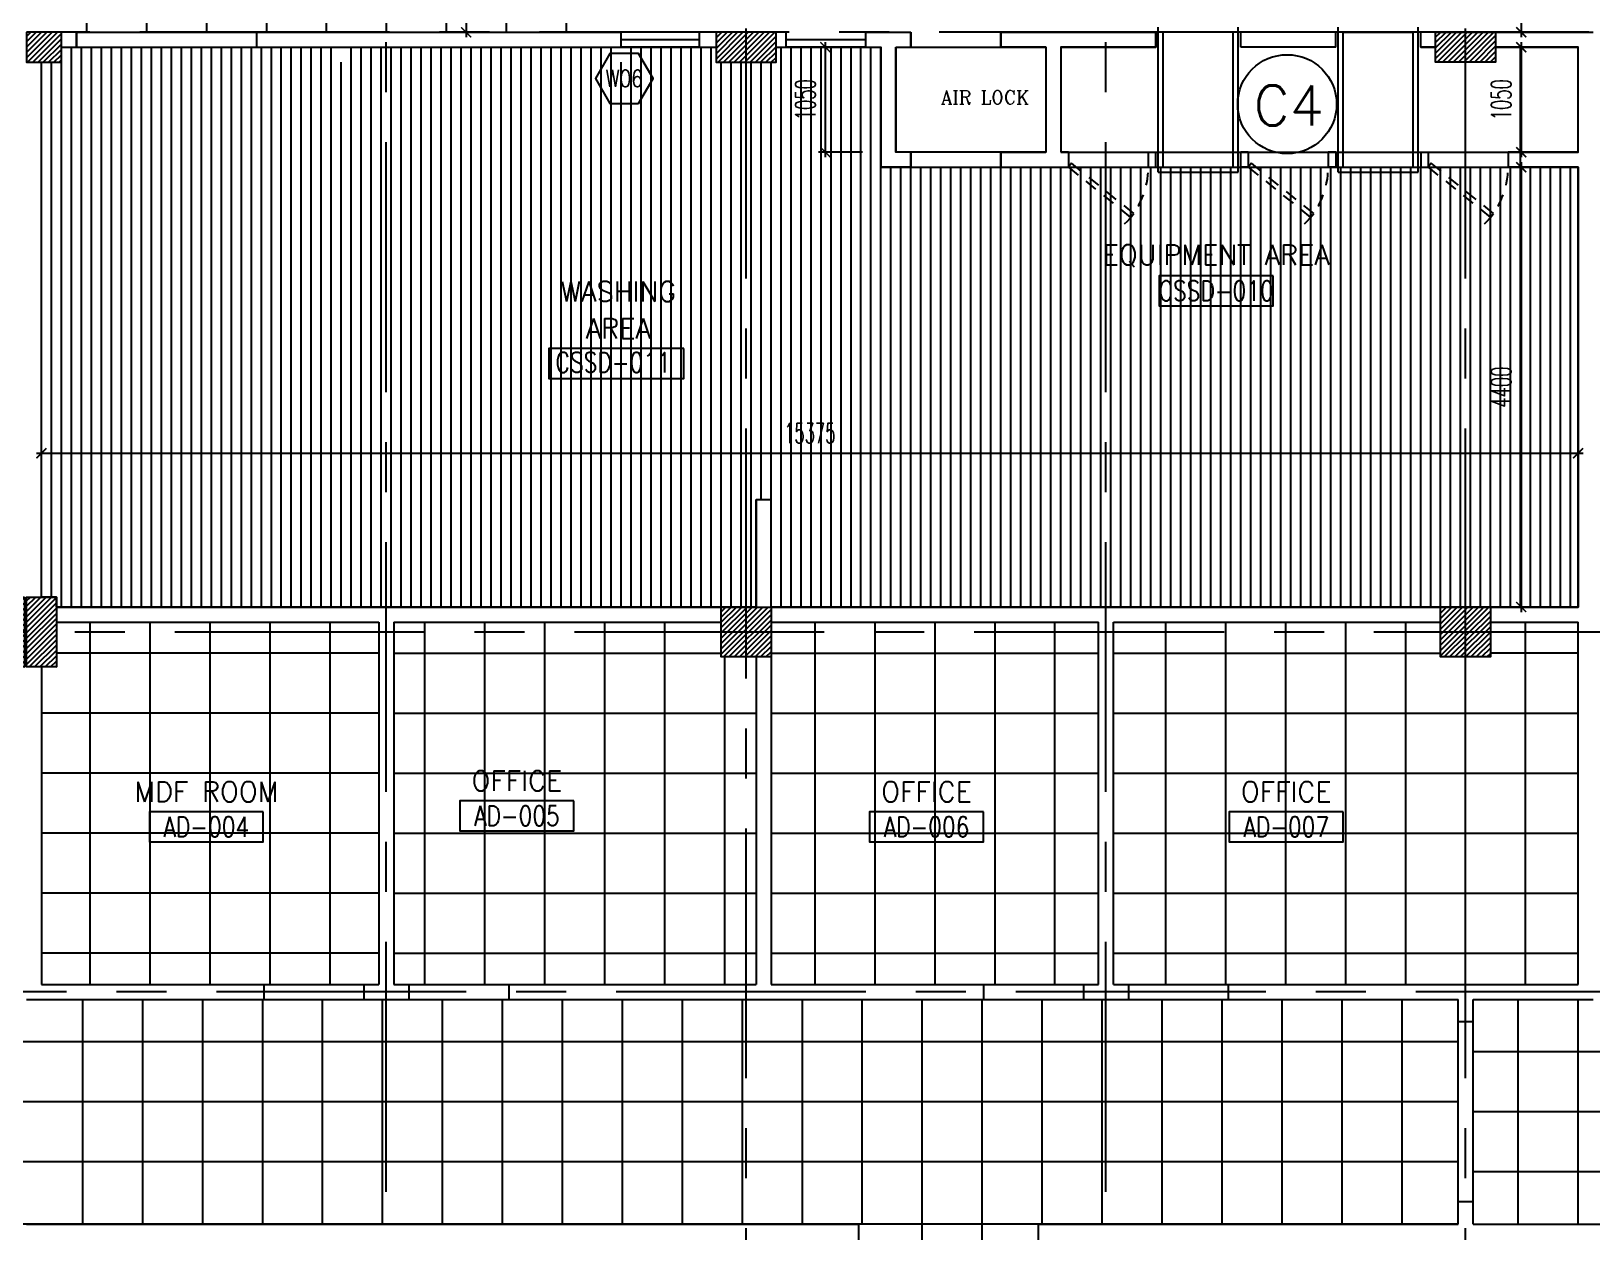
# Model space of a CAD drawing. Extents: x 417866.9 to 417960.2, y 43448 to 43538.2.
# Drawn here: x 417915.58 to 417931.2, y 43482.47 to 43494.48 of the extents above; entities that cross this region are included whole.
import ezdxf
from ezdxf.enums import TextEntityAlignment as Align

# ---------------------------------------------------------------- set-up
doc = ezdxf.new("R2010")
doc.units = 0
doc.header["$MEASUREMENT"] = 0
doc.header["$PDMODE"] = 3
doc.header["$PDSIZE"] = 0.1
doc.linetypes.add('CENTERX2', pattern=[4, 2.5, -0.5, 0.5, -0.5])
doc.linetypes.add('HIDDEN2', pattern=[0.1875, 0.125, -0.0625])
doc.layers.get('0').update_dxf_attribs({"linetype": 'CONTINUOUS'})
doc.layers.get('DEFPOINTS').update_dxf_attribs({"linetype": 'CONTINUOUS'})
for name, color, linetype in [('AXES', 11, 'CENTERX2'), ('CEILING', 4, 'CONTINUOUS'), ('ceiling-marker', 6, 'CONTINUOUS'), ('COL', 2, 'CONTINUOUS'), ('DIM', 4, 'CONTINUOUS'), ('DOOR', 4, 'CONTINUOUS'), ('EJ', 8, 'CONTINUOUS'), ('EQ', 5, 'CONTINUOUS'), ('FHC', 2, 'CONTINUOUS'), ('HAT', 8, 'CONTINUOUS'), ('IND-ES-TXT', 4, 'CONTINUOUS'), ('RM-BOX', 11, 'CONTINUOUS'), ('RM-NAME', 11, 'CONTINUOUS'), ('RM-NO', 11, 'CONTINUOUS'), ('TXT', 2, 'CONTINUOUS'), ('WALL', 2, 'CONTINUOUS'), ('WIN', 5, 'CONTINUOUS'), ('WIN-BOX', 3, 'CONTINUOUS'), ('WIN-NO', 5, 'CONTINUOUS')]:
    doc.layers.add(name, color=color, linetype=linetype)
doc.layers.get('EJ').off()
doc.styles.add('ROMANC', font='romanc', dxfattribs={"height": 0.1})
doc.styles.add('ROMANS', font='ROMANS.shx', dxfattribs={"width": 0.6})
doc.dimstyles.new('STANDARD in', dxfattribs={"dimtxt": 0.2, "dimasz": 0.1, "dimexe": 0.07, "dimexo": 0.05, "dimgap": 0.1, "dimtad": 1, "dimdec": 0, "dimlfac": 1000, "dimzin": 0, "dimdsep": 46, "dimtxsty": 'ROMANS', "dimblk": 'ARCHTICK', "dimcen": 0.05, "dimdle": 0.05, "dimclrd": 4, "dimclre": 4, "dimclrt": 2, "dimadec": 0, "dimazin": 0, "dimtfac": 1, "dimtdec": 0, "dimtmove": 2, "dimatfit": 3, "dimldrblk": 'ARCHTICK', "dimfxl": 0, "dimtolj": 1, "dimtzin": 0, "dimarcsym": 0})

# ---------------------------------------------------------------- blocks, each defined once
blk = doc.blocks.new('WW1')
at = {"layer": 'WIN-BOX'}
blk.add_lwpolyline([(144, -250), (289, 0), (144, 250), (-144, 250), (-289, 0), (-144, -250)], close=True, dxfattribs=at)
at = {"layer": 'WIN-NO', "style": 'ROMANS', "width": 0.8}
blk.add_attdef('W00', text='', height=170, dxfattribs=at).set_placement((0, 0), align=Align.MIDDLE)
blk = doc.blocks.new('RM1')
at = {"layer": 'RM-BOX'}
blk.add_lwpolyline([(570, -200), (-570, -200), (-570, -500), (570, -500)], close=True, dxfattribs=at)
at = {"layer": 'RM-NAME', "style": 'ROMANS'}
for tag, p in [('ROOMNAME1', (0, 324)), ('ROOMNAME2', (0, 0))]:
    blk.add_attdef(tag, text='', height=200, dxfattribs=at).set_placement(p, align=Align.MIDDLE)
at = {"layer": 'RM-NO', "style": 'ROMANS', "width": 0.8}
blk.add_attdef('ROOMNO', text='', height=200, dxfattribs=at).set_placement((0, -350), align=Align.MIDDLE)
blk = doc.blocks.new('COL50')
at = {"layer": 'COL'}
blk.add_lwpolyline([(-250, 250), (-250, -250), (250, -250), (250, 250)], close=True, dxfattribs=at)
blk = doc.blocks.new('*X55')
at = {"color": 0}
for p, q in [((227929, 32290), (228400, 32761)), ((227929, 32343), (228347, 32761)), ((227929, 32396), (228294, 32761)), ((227929, 32449), (228241, 32761)), ((227929, 32502), (228188, 32761)), ((227929, 32555), (228135, 32761)), ((227929, 32608), (228082, 32761)), ((227929, 32661), (228029, 32761)), ((227929, 32714), (227976, 32761)), ((227953, 32261), (228429, 32737)), ((228006, 32261), (228429, 32684)), ((228059, 32261), (228429, 32631)), ((228112, 32261), (228429, 32578)), ((228165, 32261), (228429, 32525)), ((228218, 32261), (228429, 32472)), ((228271, 32261), (228429, 32419)), ((228324, 32261), (228429, 32366)), ((228377, 32261), (228429, 32312))]:
    blk.add_line(p, q, dxfattribs=at)
blk = doc.blocks.new('*X53')
at = {"color": 0}
for p, q in [((235129, 32277), (235612, 32761)), ((235129, 32330), (235559, 32761)), ((235129, 32383), (235506, 32761)), ((235129, 32436), (235453, 32761)), ((235129, 32489), (235400, 32761)), ((235129, 32542), (235347, 32761)), ((235129, 32595), (235294, 32761)), ((235129, 32649), (235241, 32761)), ((235129, 32702), (235188, 32761)), ((235129, 32755), (235135, 32761)), ((235165, 32261), (235629, 32724)), ((235218, 32261), (235629, 32671)), ((235271, 32261), (235629, 32618)), ((235324, 32261), (235629, 32565)), ((235377, 32261), (235629, 32512)), ((235430, 32261), (235629, 32459)), ((235483, 32261), (235629, 32406)), ((235537, 32261), (235629, 32353)), ((235590, 32261), (235629, 32300))]:
    blk.add_line(p, q, dxfattribs=at)
blk = doc.blocks.new('C11')
at = {"layer": 'HAT'}
h = blk.add_hatch(dxfattribs=at)
h.set_pattern_fill('ANSI31', color=256, scale=300, style=0)
h.set_pattern_definition([(45, (-383765.23, -62181), (-26.5165043, 26.5165043), [])])
h.paths.add_polyline_path([(-20, 350), (-20, 700), (-320, 700), (-320, 350)])
h.paths.add_polyline_path([(-320, 0), (-20, 0), (-20, 350), (-320, 350)])
h = blk.add_hatch(dxfattribs=at)
h.set_pattern_fill('ANSI31', color=256, scale=300, style=0)
h.set_pattern_definition([(45, (-383445.23, -62181), (-26.5165043, 26.5165043), [])])
h.paths.add_polyline_path([(300, 350), (300, 700), (0, 700), (0, 350)])
h.paths.add_polyline_path([(0, 0), (300, 0), (300, 350), (0, 350)])
at = {"layer": 'COL'}
for points in [[(-20, 700), (-20, 0), (-320, 0), (-320, 700)], [(300, 700), (300, 0), (0, 0), (0, 700)]]:
    blk.add_lwpolyline(points, close=True, dxfattribs=at)
blk = doc.blocks.new('_ARCHTICK')
at = {"color": 0, "linetype": 'ByBlock', "const_width": 0.15}
blk.add_lwpolyline([(-0.5, -0.5), (0.5, 0.5)], dxfattribs=at)
blk = doc.blocks.new('*D214')
at = {"layer": 'DEFPOINTS', "color": 0}
for p in [(417919.776, 43497.844), (417919.776, 43494.474), (417919.936, 43494.474)]:
    blk.add_point(p, dxfattribs=at)
at = {"layer": 'DIM', "color": 4, "lineweight": -2}
for p, q in [((417919.936, 43497.894), (417919.936, 43494.424)), ((417919.826, 43497.844), (417920.006, 43497.844)), ((417919.826, 43494.474), (417920.006, 43494.474))]:
    blk.add_line(p, q, dxfattribs=at)
at = {"layer": 'DIM', "color": 4, "lineweight": -2, "xscale": 0.1, "yscale": 0.1, "zscale": 0.1}
for p, rotation in [((417919.936, 43497.844), 90), ((417919.936, 43494.474), 270)]:
    blk.add_blockref('_ARCHTICK', p, dxfattribs=dict(at, rotation=rotation))
at = {"layer": 'DIM', "color": 2, "insert": (417919.736, 43496.159), "char_height": 0.2, "attachment_point": 5, "rotation": 90, "style": 'ROMANS'}
blk.add_mtext('\\A1;3370', dxfattribs=at)
blk = doc.blocks.new('*D217')
at = {"layer": 'DEFPOINTS', "color": 0}
for p in [(417930.803, 43500.539), (417930.493, 43494.474), (417930.803, 43494.474)]:
    blk.add_point(p, dxfattribs=at)
at = {"layer": 'DIM', "color": 4, "lineweight": -2}
for p, q in [((417930.753, 43500.539), (417930.423, 43500.539)), ((417930.493, 43500.589), (417930.493, 43494.424)), ((417930.753, 43494.474), (417930.423, 43494.474))]:
    blk.add_line(p, q, dxfattribs=at)
at = {"layer": 'DIM', "color": 4, "lineweight": -2, "xscale": 0.1, "yscale": 0.1, "zscale": 0.1}
for p, rotation in [((417930.493, 43500.539), 90), ((417930.493, 43494.474), 270)]:
    blk.add_blockref('_ARCHTICK', p, dxfattribs=dict(at, rotation=rotation))
at = {"layer": 'DIM', "color": 2, "insert": (417930.293, 43497.507), "char_height": 0.2, "attachment_point": 5, "rotation": 90, "style": 'ROMANS'}
blk.add_mtext('\\A1;6065', dxfattribs=at)
blk = doc.blocks.new('*D218')
at = {"layer": 'DEFPOINTS', "color": 0}
for p in [(417931.062, 43494.324), (417930.493, 43493.274), (417931.062, 43493.274)]:
    blk.add_point(p, dxfattribs=at)
at = {"layer": 'DIM', "color": 4, "lineweight": -2}
for p, q in [((417931.012, 43494.324), (417930.423, 43494.324)), ((417930.493, 43494.374), (417930.493, 43493.224)), ((417931.012, 43493.274), (417930.423, 43493.274))]:
    blk.add_line(p, q, dxfattribs=at)
at = {"layer": 'DIM', "color": 4, "lineweight": -2, "xscale": 0.1, "yscale": 0.1, "zscale": 0.1}
for p, rotation in [((417930.493, 43494.324), 90), ((417930.493, 43493.274), 270)]:
    blk.add_blockref('_ARCHTICK', p, dxfattribs=dict(at, rotation=rotation))
at = {"layer": 'DIM', "color": 2, "insert": (417930.293, 43493.799), "char_height": 0.2, "attachment_point": 5, "rotation": 90, "style": 'ROMANS'}
blk.add_mtext('\\A1;1050', dxfattribs=at)
blk = doc.blocks.new('*D219')
at = {"layer": 'DEFPOINTS', "color": 0}
for p in [(417930.712, 43493.124), (417930.493, 43488.724), (417930.624, 43488.724)]:
    blk.add_point(p, dxfattribs=at)
at = {"layer": 'DIM', "color": 4, "lineweight": -2}
for p, q in [((417930.493, 43493.174), (417930.493, 43488.674)), ((417930.662, 43493.124), (417930.423, 43493.124)), ((417930.574, 43488.724), (417930.423, 43488.724))]:
    blk.add_line(p, q, dxfattribs=at)
at = {"layer": 'DIM', "color": 4, "lineweight": -2, "xscale": 0.1, "yscale": 0.1, "zscale": 0.1}
for p, rotation in [((417930.493, 43493.124), 90), ((417930.493, 43488.724), 270)]:
    blk.add_blockref('_ARCHTICK', p, dxfattribs=dict(at, rotation=rotation))
at = {"layer": 'DIM', "color": 2, "insert": (417930.293, 43490.924), "char_height": 0.2, "attachment_point": 5, "rotation": 90, "style": 'ROMANS'}
blk.add_mtext('\\A1;4400', dxfattribs=at)
blk = doc.blocks.new('*D307')
at = {"layer": 'DEFPOINTS', "color": 0}
for p in [(417923.53, 43494.324), (417923.95, 43494.324), (417923.95, 43493.274)]:
    blk.add_point(p, dxfattribs=at)
at = {"layer": 'DIM', "color": 4, "lineweight": -2}
for p, q in [((417923.9, 43494.324), (417923.46, 43494.324)), ((417923.53, 43493.224), (417923.53, 43494.374)), ((417923.9, 43493.274), (417923.46, 43493.274))]:
    blk.add_line(p, q, dxfattribs=at)
at = {"layer": 'DIM', "color": 4, "lineweight": -2, "xscale": 0.1, "yscale": 0.1, "zscale": 0.1}
for p, rotation in [((417923.53, 43494.324), 90), ((417923.53, 43493.274), 270)]:
    blk.add_blockref('_ARCHTICK', p, dxfattribs=dict(at, rotation=rotation))
at = {"layer": 'DIM', "color": 2, "insert": (417923.33, 43493.799), "char_height": 0.2, "attachment_point": 5, "rotation": 90, "style": 'ROMANS'}
blk.add_mtext('\\A1;1050', dxfattribs=at)
blk = doc.blocks.new('*D220')
at = {"layer": 'DEFPOINTS', "color": 0}
for p in [(417931.062, 43490.263), (417915.687, 43489.733), (417931.062, 43489.733)]:
    blk.add_point(p, dxfattribs=at)
at = {"layer": 'DIM', "color": 4, "lineweight": -2}
for p, q in [((417915.637, 43490.263), (417931.112, 43490.263)), ((417915.687, 43489.783), (417915.687, 43490.333)), ((417931.062, 43489.783), (417931.062, 43490.333))]:
    blk.add_line(p, q, dxfattribs=at)
at = {"layer": 'DIM', "color": 4, "lineweight": -2, "xscale": 0.1, "yscale": 0.1, "zscale": 0.1, "rotation": 180}
blk.add_blockref('_ARCHTICK', (417915.687, 43490.263), dxfattribs=at)
at = {"layer": 'DIM', "color": 4, "lineweight": -2, "xscale": 0.1, "yscale": 0.1, "zscale": 0.1}
blk.add_blockref('_ARCHTICK', (417931.062, 43490.263), dxfattribs=at)
at = {"layer": 'DIM', "color": 2, "insert": (417923.374, 43490.463), "char_height": 0.2, "attachment_point": 5, "style": 'ROMANS'}
blk.add_mtext('\\A1;15375', dxfattribs=at)

msp = doc.modelspace()

# ---------------------------------------------------------------- hatches: boundary and pattern name
at = {"layer": 'FHC', "linetype": 'ByBlock', "ltscale": 0.3}
h = msp.add_hatch(dxfattribs=at)
h.set_pattern_fill('ANSI32', color=11, scale=175, angle=90, style=0)
h.set_pattern_definition([(135, (417946.38262, 43252.75314), (-0.046403882, -0.046403882), []), (135, (417946.38262, 43252.78408), (-0.046403882, -0.046403882), [])])
h.paths.add_polyline_path([(417915.3316, 43485.8693), (417915.1416, 43485.8693), (417915.1416, 43484.9493), (417915.3316, 43484.9493)])
h.paths.add_polyline_path([(417915.7527, 43484.7367), (417915.3319, 43484.7367), (417915.3319, 43484.9992), (417915.7527, 43484.9992)], flags=9)
at = {"layer": 'HAT'}
h = msp.add_hatch(dxfattribs=at)
h.set_pattern_fill('ANSI31', color=256, scale=0.3, style=0)
h.set_pattern_definition([(45, (417532.141385, 43455.643322), (-0.0265165043, 0.0265165043), [])])
h.paths.add_polyline_path([(417915.5366, 43494.1743), (417915.8866, 43494.1743), (417915.8866, 43494.4743), (417915.5366, 43494.4743)])
h = msp.add_hatch(dxfattribs=at)
h.set_pattern_fill('ANSI31', color=256, scale=0.3, style=0)
h.set_pattern_definition([(45, (417564.191385, 43455.643322), (-0.0265165043, 0.0265165043), [])])
h.paths.add_polyline_path([(417922.7366, 43494.1743), (417922.7366, 43494.4743), (417922.4366, 43494.4743), (417922.4366, 43494.1743)])
h.paths.add_polyline_path([(417923.0366, 43494.1743), (417923.0366, 43494.4743), (417922.7366, 43494.4743), (417922.7366, 43494.1743)])
h = msp.add_hatch(dxfattribs=at)
h.set_pattern_fill('ANSI31', color=256, scale=0.3, style=0)
h.set_pattern_definition([(45, (417476.511385, 43455.963322), (-0.0265165043, 0.0265165043), [])])
h.paths.add_polyline_path([(417929.9366, 43494.1743), (417929.9366, 43494.4743), (417930.2366, 43494.4743), (417930.2366, 43494.1743)])
h.paths.add_polyline_path([(417929.6366, 43494.1743), (417929.6366, 43494.4743), (417929.9366, 43494.4743), (417929.9366, 43494.1743)])

# ---------------------------------------------------------------- linework, layer by layer
at = {"layer": 'AXES'}
for p, q in [((417922.7366, 43460.01), (417922.7366, 43537.5491)), ((417929.9366, 43460.01), (417929.9366, 43537.5491)), ((417919.1366, 43466.8743), (417919.1366, 43525.6943)), ((417926.3366, 43466.8743), (417926.3366, 43525.6943)), ((417959.1694, 43494.4743), (417889.6966, 43494.4743)), ((417959.5194, 43488.4743), (417889.6966, 43488.4743)), ((417947.9366, 43484.8743), (417873.4766, 43484.8743))]:
    msp.add_line(p, q, dxfattribs=at)
at = {"layer": 'CEILING'}
for p, q in [((417916.1366, 43497.8443), (417916.1366, 43494.4743)), ((417916.7366, 43497.8443), (417916.7366, 43494.4743)), ((417917.3366, 43497.8443), (417917.3366, 43494.4743)), ((417917.9366, 43497.8443), (417917.9366, 43494.4743)), ((417918.5366, 43497.8443), (417918.5366, 43494.4743)), ((417919.1366, 43497.8443), (417919.1366, 43494.4743)), ((417919.7366, 43497.8443), (417919.7366, 43494.4743)), ((417920.3366, 43497.8443), (417920.3366, 43494.4743)), ((417920.9366, 43497.8443), (417920.9366, 43494.4743)), ((417915.9866, 43488.7243), (417915.9866, 43494.3243)), ((417916.0866, 43488.7243), (417916.0866, 43494.3243)), ((417916.1866, 43488.7243), (417916.1866, 43494.3243)), ((417916.2866, 43488.7243), (417916.2866, 43494.3243)), ((417916.3866, 43488.7243), (417916.3866, 43494.3243)), ((417916.4866, 43488.7243), (417916.4866, 43494.3243)), ((417916.5866, 43488.7243), (417916.5866, 43494.3243)), ((417916.6866, 43488.7243), (417916.6866, 43494.3243)), ((417916.7866, 43488.7243), (417916.7866, 43494.3243)), ((417916.8866, 43488.7243), (417916.8866, 43494.3243)), ((417916.9866, 43488.7243), (417916.9866, 43494.3243)), ((417917.0866, 43488.7243), (417917.0866, 43494.3243)), ((417917.1866, 43488.7243), (417917.1866, 43494.3243)), ((417917.2866, 43488.7243), (417917.2866, 43494.3243)), ((417917.3866, 43488.7243), (417917.3866, 43494.3243)), ((417917.4866, 43488.7243), (417917.4866, 43494.3243)), ((417917.5866, 43488.7243), (417917.5866, 43494.3243)), ((417917.6866, 43488.7243), (417917.6866, 43494.3243)), ((417917.7866, 43488.7243), (417917.7866, 43494.3243)), ((417917.8866, 43488.7243), (417917.8866, 43494.3243)), ((417917.9866, 43488.7243), (417917.9866, 43494.3243)), ((417918.0866, 43488.7243), (417918.0866, 43494.3243)), ((417918.1866, 43488.7243), (417918.1866, 43494.3243)), ((417918.2866, 43488.7243), (417918.2866, 43494.3243)), ((417918.3866, 43488.7243), (417918.3866, 43494.3243)), ((417918.4866, 43488.7243), (417918.4866, 43494.3243)), ((417918.5866, 43488.7243), (417918.5866, 43494.3243)), ((417918.7866, 43488.7243), (417918.7866, 43494.3243)), ((417918.8866, 43488.7243), (417918.8866, 43494.3243)), ((417918.9866, 43488.7243), (417918.9866, 43494.3243)), ((417919.0866, 43488.7243), (417919.0866, 43494.3243)), ((417919.1866, 43488.7243), (417919.1866, 43494.3243)), ((417919.2866, 43488.7243), (417919.2866, 43494.3243)), ((417919.3866, 43488.7243), (417919.3866, 43494.3243)), ((417919.4866, 43488.7243), (417919.4866, 43494.3243)), ((417919.5866, 43488.7243), (417919.5866, 43494.3243)), ((417919.6866, 43488.7243), (417919.6866, 43494.3243)), ((417919.7866, 43488.7243), (417919.7866, 43494.3243)), ((417919.8866, 43488.7243), (417919.8866, 43494.3243)), ((417919.9866, 43488.7243), (417919.9866, 43494.3243)), ((417920.0866, 43488.7243), (417920.0866, 43494.3243)), ((417920.1866, 43488.7243), (417920.1866, 43494.3243)), ((417920.2866, 43488.7243), (417920.2866, 43494.3243)), ((417920.3866, 43488.7243), (417920.3866, 43494.3243)), ((417920.4866, 43488.7243), (417920.4866, 43494.3243)), ((417920.5866, 43488.7243), (417920.5866, 43494.3243)), ((417920.6866, 43488.7243), (417920.6866, 43494.3243)), ((417920.7866, 43488.7243), (417920.7866, 43494.3243)), ((417920.8866, 43488.7243), (417920.8866, 43494.3243)), ((417920.9866, 43488.7243), (417920.9866, 43494.3243)), ((417921.0866, 43488.7243), (417921.0866, 43494.3243)), ((417921.1866, 43488.7243), (417921.1866, 43494.3243)), ((417921.2866, 43488.7243), (417921.2866, 43494.3243)), ((417921.3866, 43488.7243), (417921.3866, 43494.3243)), ((417921.5866, 43488.7243), (417921.5866, 43494.3243)), ((417921.6866, 43488.7243), (417921.6866, 43494.3243)), ((417921.7866, 43488.7243), (417921.7866, 43494.3243)), ((417921.8866, 43488.7243), (417921.8866, 43494.3243)), ((417921.9866, 43488.7243), (417921.9866, 43494.3243)), ((417922.0866, 43488.7243), (417922.0866, 43494.3243)), ((417922.1866, 43488.7243), (417922.1866, 43494.3243)), ((417922.2866, 43488.7243), (417922.2866, 43494.3243)), ((417922.3866, 43488.7243), (417922.3866, 43494.3243)), ((417923.0866, 43488.7243), (417923.0866, 43494.3243)), ((417923.1866, 43488.7243), (417923.1866, 43494.3243)), ((417923.2866, 43488.7243), (417923.2866, 43494.3243)), ((417923.3866, 43488.7243), (417923.3866, 43494.3243)), ((417923.4866, 43488.7243), (417923.4866, 43494.3243)), ((417923.5866, 43488.7243), (417923.5866, 43494.3243)), ((417923.6866, 43488.7243), (417923.6866, 43494.3243)), ((417923.7866, 43488.7243), (417923.7866, 43494.3243)), ((417923.8866, 43488.7243), (417923.8866, 43494.3243)), ((417923.9866, 43488.7243), (417923.9866, 43494.3243)), ((417924.0866, 43488.7243), (417924.0866, 43494.3243)), ((417930.4866, 43488.7243), (417930.4866, 43494.3243)), ((417915.7866, 43488.8243), (417915.7866, 43494.1743)), ((417915.8866, 43488.7243), (417915.8866, 43494.1743)), ((417918.6866, 43488.7243), (417918.6866, 43494.1743)), ((417921.4866, 43488.7243), (417921.4866, 43494.1743)), ((417922.4866, 43488.7243), (417922.4866, 43494.1743)), ((417922.5866, 43488.7243), (417922.5866, 43494.1743)), ((417922.6866, 43488.7243), (417922.6866, 43494.1743)), ((417922.7866, 43488.7243), (417922.7866, 43494.1743)), ((417922.8866, 43489.7969), (417922.8866, 43494.1743)), ((417922.9866, 43488.7243), (417922.9866, 43494.1743)), ((417924.1866, 43488.7243), (417924.1866, 43493.1243)), ((417924.2866, 43488.7243), (417924.2866, 43493.1243)), ((417924.3866, 43488.7243), (417924.3866, 43493.1243)), ((417924.4866, 43488.7243), (417924.4866, 43493.1243)), ((417924.5866, 43488.7243), (417924.5866, 43493.1243)), ((417924.6866, 43488.7243), (417924.6866, 43493.1243)), ((417924.7866, 43488.7243), (417924.7866, 43493.1243)), ((417924.8866, 43488.7243), (417924.8866, 43493.1243)), ((417924.9866, 43488.7243), (417924.9866, 43493.1243)), ((417925.0866, 43488.7243), (417925.0866, 43493.1243)), ((417925.1866, 43488.7243), (417925.1866, 43493.1243)), ((417925.2866, 43488.7243), (417925.2866, 43493.1243)), ((417925.3866, 43488.7243), (417925.3866, 43493.1243)), ((417925.4866, 43488.7243), (417925.4866, 43493.1243)), ((417925.5866, 43488.7243), (417925.5866, 43493.1243)), ((417925.6866, 43488.7243), (417925.6866, 43493.1243)), ((417925.7866, 43488.7243), (417925.7866, 43493.1243)), ((417925.8866, 43488.7243), (417925.8866, 43493.1243)), ((417925.9866, 43488.7243), (417925.9866, 43493.1243)), ((417926.0866, 43488.7243), (417926.0866, 43493.1243)), ((417926.1866, 43488.7243), (417926.1866, 43493.1243)), ((417926.2866, 43488.7243), (417926.2866, 43493.1243)), ((417926.3866, 43488.7243), (417926.3866, 43493.1243)), ((417926.4866, 43488.7243), (417926.4866, 43493.1243)), ((417926.5866, 43488.7243), (417926.5866, 43493.1243)), ((417926.6866, 43488.7243), (417926.6866, 43493.1243)), ((417926.7866, 43488.7243), (417926.7866, 43493.1243)), ((417926.8866, 43488.7243), (417926.8866, 43493.1243)), ((417926.9866, 43488.7243), (417926.9866, 43493.1243)), ((417927.0866, 43488.7243), (417927.0866, 43493.1243)), ((417927.1866, 43488.7243), (417927.1866, 43493.1243)), ((417927.2866, 43488.7243), (417927.2866, 43493.1243)), ((417927.3866, 43488.7243), (417927.3866, 43493.1243)), ((417927.4866, 43488.7243), (417927.4866, 43493.1243)), ((417927.5866, 43488.7243), (417927.5866, 43493.1243)), ((417927.6866, 43488.7243), (417927.6866, 43493.1243)), ((417927.7866, 43488.7243), (417927.7866, 43493.1243)), ((417927.8866, 43488.7243), (417927.8866, 43493.1243)), ((417927.9866, 43488.7243), (417927.9866, 43493.1243)), ((417928.0866, 43488.7243), (417928.0866, 43493.1243)), ((417928.1866, 43488.7243), (417928.1866, 43493.1243)), ((417928.2866, 43488.7243), (417928.2866, 43493.1243)), ((417928.3866, 43488.7243), (417928.3866, 43493.1243)), ((417928.4866, 43488.7243), (417928.4866, 43493.1243)), ((417928.5866, 43488.7243), (417928.5866, 43493.1243)), ((417928.6866, 43488.7243), (417928.6866, 43493.1243)), ((417928.7866, 43488.7243), (417928.7866, 43493.1243)), ((417928.8866, 43488.7243), (417928.8866, 43493.1243)), ((417928.9866, 43488.7243), (417928.9866, 43493.1243)), ((417929.0866, 43488.7243), (417929.0866, 43493.1243)), ((417929.1866, 43488.7243), (417929.1866, 43493.1243)), ((417929.2866, 43488.7243), (417929.2866, 43493.1243)), ((417929.3866, 43488.7243), (417929.3866, 43493.1243)), ((417929.4866, 43488.7243), (417929.4866, 43493.1243)), ((417929.5866, 43488.7243), (417929.5866, 43493.1243)), ((417929.6866, 43488.7243), (417929.6866, 43493.1243)), ((417929.7866, 43488.7243), (417929.7866, 43493.1243)), ((417929.8866, 43488.7243), (417929.8866, 43493.1243)), ((417929.9866, 43488.7243), (417929.9866, 43493.1243)), ((417930.0866, 43488.7243), (417930.0866, 43493.1243)), ((417930.1866, 43488.7243), (417930.1866, 43493.1243)), ((417930.2866, 43488.7243), (417930.2866, 43493.1243)), ((417930.3866, 43488.7243), (417930.3866, 43493.1243)), ((417930.5866, 43488.7243), (417930.5866, 43493.1243)), ((417930.6866, 43488.7243), (417930.6866, 43493.1243)), ((417930.7866, 43488.7243), (417930.7866, 43493.1243)), ((417930.8866, 43488.7243), (417930.8866, 43493.1243)), ((417930.9866, 43488.7243), (417930.9866, 43493.1243)), ((417916.1741, 43484.9493), (417916.1741, 43488.5743)), ((417916.7741, 43484.9493), (417916.7741, 43488.5743)), ((417917.3741, 43484.9493), (417917.3741, 43488.5743)), ((417917.9741, 43484.9493), (417917.9741, 43488.5743)), ((417918.5741, 43484.9493), (417918.5741, 43488.5743)), ((417919.5241, 43484.9493), (417919.5241, 43488.5743)), ((417920.1241, 43484.9493), (417920.1241, 43488.5743)), ((417920.7241, 43484.9493), (417920.7241, 43488.5743)), ((417921.3241, 43484.9493), (417921.3241, 43488.5743)), ((417921.9241, 43484.9493), (417921.9241, 43488.5743)), ((417923.4241, 43488.5743), (417923.4241, 43484.9493)), ((417924.0241, 43488.5743), (417924.0241, 43484.9493)), ((417924.6241, 43488.5743), (417924.6241, 43484.9493)), ((417925.2241, 43488.5743), (417925.2241, 43484.9493)), ((417925.8241, 43488.5743), (417925.8241, 43484.9493)), ((417926.9366, 43484.9493), (417926.9366, 43488.5743)), ((417927.5366, 43484.9493), (417927.5366, 43488.5743)), ((417928.1366, 43484.9493), (417928.1366, 43488.5743)), ((417928.7366, 43484.9493), (417928.7366, 43488.5743)), ((417929.3366, 43484.9493), (417929.3366, 43488.5743)), ((417930.5366, 43484.9493), (417930.5366, 43488.5743)), ((417919.0616, 43488.2618), (417915.8366, 43488.2618)), ((417919.2116, 43488.2618), (417922.4866, 43488.2618)), ((417922.5241, 43484.9493), (417922.5241, 43488.2243)), ((417922.9866, 43488.2618), (417926.2616, 43488.2618)), ((417926.4116, 43488.2618), (417929.6866, 43488.2618)), ((417929.9366, 43484.9493), (417929.9366, 43488.2243)), ((417931.0616, 43488.2618), (417930.1866, 43488.2618)), ((417919.0616, 43487.6618), (417915.6866, 43487.6618)), ((417919.2116, 43487.6618), (417922.8366, 43487.6618)), ((417922.9866, 43487.6618), (417926.2616, 43487.6618)), ((417926.4116, 43487.6618), (417931.0616, 43487.6618)), ((417919.0616, 43487.0618), (417915.6866, 43487.0618)), ((417919.2116, 43487.0618), (417922.8366, 43487.0618)), ((417922.9866, 43487.0618), (417926.2616, 43487.0618)), ((417926.4116, 43487.0618), (417931.0616, 43487.0618)), ((417919.0616, 43486.4618), (417915.6866, 43486.4618)), ((417919.2116, 43486.4618), (417922.8366, 43486.4618)), ((417922.9866, 43486.4618), (417926.2616, 43486.4618)), ((417926.4116, 43486.4618), (417931.0616, 43486.4618)), ((417919.0616, 43485.8618), (417915.6866, 43485.8618)), ((417919.2116, 43485.8618), (417922.8366, 43485.8618)), ((417922.9866, 43485.8618), (417926.2616, 43485.8618)), ((417926.4116, 43485.8618), (417931.0616, 43485.8618)), ((417919.0616, 43485.2618), (417915.6866, 43485.2618)), ((417919.2116, 43485.2618), (417922.8366, 43485.2618)), ((417922.9866, 43485.2618), (417926.2616, 43485.2618)), ((417926.4116, 43485.2618), (417931.0616, 43485.2618)), ((417916.0966, 43484.7993), (417916.0966, 43482.5493)), ((417916.6966, 43484.7993), (417916.6966, 43482.5493)), ((417917.2966, 43484.7993), (417917.2966, 43482.5493)), ((417917.8966, 43484.7993), (417917.8966, 43482.5493)), ((417918.4966, 43484.7993), (417918.4966, 43482.5493)), ((417919.0966, 43484.7993), (417919.0966, 43482.5493)), ((417919.6966, 43484.7993), (417919.6966, 43482.5493)), ((417920.2966, 43484.7993), (417920.2966, 43482.5493)), ((417920.8966, 43484.7993), (417920.8966, 43482.5493)), ((417921.4966, 43484.7993), (417921.4966, 43482.5493)), ((417922.0966, 43484.7993), (417922.0966, 43482.5493)), ((417922.6966, 43484.7993), (417922.6966, 43482.5493)), ((417923.2966, 43484.7993), (417923.2966, 43482.5493)), ((417923.8966, 43484.7993), (417923.8966, 43482.5493)), ((417924.4966, 43484.7993), (417924.4966, 43481.7095)), ((417925.0966, 43484.7993), (417925.0966, 43481.7095)), ((417925.6966, 43484.7993), (417925.6966, 43482.5493)), ((417926.2966, 43484.7993), (417926.2966, 43482.5493)), ((417926.8966, 43484.7993), (417926.8966, 43482.5493)), ((417927.4966, 43484.7993), (417927.4966, 43482.5493)), ((417928.0966, 43484.7993), (417928.0966, 43482.5493)), ((417928.6966, 43484.7993), (417928.6966, 43482.5493)), ((417929.2966, 43484.7993), (417929.2966, 43482.5493)), ((417930.4616, 43482.5493), (417930.4616, 43484.7993)), ((417931.0616, 43482.5493), (417931.0616, 43484.7993)), ((417929.8616, 43484.3745), (417902.697, 43484.3745)), ((417944.0616, 43484.2743), (417930.0116, 43484.2743)), ((417929.8616, 43483.7745), (417902.697, 43483.7745)), ((417944.0616, 43483.6743), (417930.0116, 43483.6743)), ((417929.8616, 43483.1745), (417902.697, 43483.1745)), ((417944.0616, 43483.0743), (417930.0116, 43483.0743)), ((417929.8616, 43482.5493), (417905.7466, 43482.5493))]:
    msp.add_line(p, q, dxfattribs=at)
for points in [[(417925.8866, 43493.2743), (417931.0616, 43493.2743), (417931.0616, 43494.3243), (417930.2366, 43494.3243), (417930.236, 43494.1743), (417929.6366, 43494.1743), (417929.6366, 43494.3243), (417929.4866, 43494.3243), (417929.4866, 43494.4743), (417926.8366, 43494.4743), (417926.8366, 43494.3243), (417925.8866, 43494.3243)], [(417915.8866, 43494.3243), (417922.4366, 43494.3243), (417922.4366, 43494.1743), (417923.0366, 43494.1743), (417923.0366, 43494.3243), (417924.0866, 43494.3243), (417924.0866, 43493.1243), (417931.0616, 43493.1243), (417931.0616, 43488.7243), (417922.9866, 43488.7243), (417922.9866, 43489.7969), (417922.8366, 43489.7969), (417922.8366, 43488.7243), (417915.8366, 43488.7243), (417915.8366, 43488.8243), (417915.6866, 43488.8243), (417915.6866, 43494.1743), (417915.8866, 43494.1743)], [(417924.2366, 43494.3243), (417925.7366, 43494.3243), (417925.7366, 43493.2743), (417924.2366, 43493.2743)]]:
    msp.add_lwpolyline(points, close=True, dxfattribs=at)
at = {"layer": 'ceiling-marker', "color": 2}
msp.add_circle((417928.1504, 43493.7546), 0.4949, dxfattribs=at)
at = {"layer": 'COL'}
for points in [[(417915.5366, 43494.4743), (417915.5366, 43494.1743), (417915.8866, 43494.1743), (417915.8866, 43494.4743)], [(417923.0366, 43494.4743), (417922.4366, 43494.4743), (417922.4366, 43494.1743), (417923.0366, 43494.1743)], [(417929.6366, 43494.4743), (417930.2366, 43494.4743), (417930.2366, 43494.1743), (417929.6366, 43494.1743)]]:
    msp.add_lwpolyline(points, close=True, dxfattribs=at)
at = {"layer": 'DOOR'}
for p, q in [((417925.993, 43493.1633), (417925.9616, 43493.1243)), ((417927.793, 43493.1633), (417927.7616, 43493.1243)), ((417929.593, 43493.1633), (417929.5616, 43493.1243))]:
    msp.add_line(p, q, dxfattribs=at)
at = {"layer": 'DOOR', "linetype": 'HIDDEN2'}
for p, q in [((417925.9616, 43493.1243), (417926.5845, 43492.6223)), ((417926.6159, 43492.6613), (417925.993, 43493.1633)), ((417927.7616, 43493.1243), (417928.3845, 43492.6223)), ((417928.4159, 43492.6613), (417927.793, 43493.1633)), ((417929.5616, 43493.1243), (417930.1845, 43492.6223)), ((417930.2159, 43492.6613), (417929.593, 43493.1633)), ((417926.5845, 43492.6223), (417926.6159, 43492.6613)), ((417928.3845, 43492.6223), (417928.4159, 43492.6613)), ((417930.1845, 43492.6223), (417930.2159, 43492.6613))]:
    msp.add_line(p, q, dxfattribs=at)
for centre in [(417925.9616, 43493.1243), (417927.7616, 43493.1243), (417929.5616, 43493.1243)]:
    msp.add_arc(centre, 0.8, 314.716, 0.00036, dxfattribs=at)
at = {"layer": 'EQ'}
for p, q in [((417926.8616, 43493.0743), (417926.8616, 43494.5243)), ((417927.6116, 43494.4743), (417926.9116, 43494.4743)), ((417926.9116, 43493.1243), (417926.9116, 43494.4743)), ((417927.6116, 43493.1243), (417927.6116, 43494.4743)), ((417927.6616, 43493.0743), (417927.6616, 43494.5243)), ((417928.6616, 43493.0743), (417928.6616, 43494.5243)), ((417928.7116, 43493.1243), (417928.7116, 43494.4743)), ((417928.7116, 43494.4743), (417929.4116, 43494.4743)), ((417929.4116, 43493.1243), (417929.4116, 43494.4743)), ((417929.4616, 43493.0743), (417929.4616, 43494.5243)), ((417926.8616, 43493.0743), (417927.6616, 43493.0743)), ((417926.9116, 43493.1243), (417927.6116, 43493.1243)), ((417928.6616, 43493.0743), (417929.4616, 43493.0743)), ((417928.7116, 43493.1243), (417929.4116, 43493.1243))]:
    msp.add_line(p, q, dxfattribs=at)
at = {"layer": 'RM-BOX'}
msp.add_lwpolyline([(417922.1136, 43491.3115), (417920.7638, 43491.3115), (417920.7638, 43491.0115), (417922.1136, 43491.0115)], close=True, dxfattribs=at)
at = {"layer": 'WALL'}
for p, q in [((417916.0366, 43494.4743), (417915.8866, 43494.4743)), ((417916.0366, 43494.4743), (417916.0366, 43494.3243)), ((417916.0366, 43494.4743), (417921.4868, 43494.4743)), ((417916.0366, 43494.3243), (417916.0366, 43494.4743)), ((417917.8366, 43494.4743), (417917.8366, 43494.3243)), ((417917.8366, 43494.4743), (417917.8366, 43494.3243)), ((417921.4868, 43494.3243), (417921.4868, 43494.4743)), ((417922.2694, 43494.3243), (417922.2694, 43494.4743)), ((417923.1366, 43494.3243), (417923.1366, 43494.4743)), ((417923.9366, 43494.3243), (417923.9366, 43494.4743)), ((417923.9366, 43494.4743), (417924.3866, 43494.4743)), ((417924.3866, 43494.4743), (417924.3866, 43494.3243)), ((417924.3866, 43494.3243), (417924.3866, 43494.4743)), ((417924.3866, 43494.4743), (417924.3866, 43494.3243)), ((417925.2866, 43494.4743), (417926.8366, 43494.4743)), ((417925.2866, 43494.3243), (417925.2866, 43494.4743)), ((417925.2866, 43494.3243), (417925.2866, 43494.4743)), ((417925.2866, 43494.4743), (417925.2866, 43494.3243)), ((417926.8366, 43494.3243), (417926.8366, 43494.4743)), ((417928.6366, 43494.4743), (417927.6866, 43494.4743)), ((417927.6866, 43494.3243), (417927.6866, 43494.4743)), ((417928.6366, 43494.3243), (417928.6366, 43494.4743)), ((417929.4866, 43494.3243), (417929.4866, 43494.4743)), ((417930.2366, 43494.4743), (417931.1866, 43494.4743)), ((417931.0616, 43494.4743), (417931.2116, 43494.4743)), ((417915.8866, 43494.3243), (417916.0366, 43494.3243)), ((417916.0366, 43494.3243), (417921.4868, 43494.3243)), ((417922.2694, 43494.3243), (417922.4366, 43494.3243)), ((417923.0366, 43494.3243), (417923.1366, 43494.3243)), ((417923.9366, 43494.3243), (417924.0866, 43494.3243)), ((417924.0866, 43494.3243), (417924.0866, 43493.1243)), ((417924.2366, 43494.3243), (417924.2366, 43493.2743)), ((417924.2366, 43494.3243), (417924.3866, 43494.3243)), ((417925.7366, 43494.3243), (417925.2866, 43494.3243)), ((417925.7366, 43494.3243), (417925.7366, 43493.2743)), ((417925.8866, 43494.3243), (417925.8866, 43493.2743)), ((417925.8866, 43494.3243), (417926.8366, 43494.3243)), ((417926.4116, 43494.3243), (417926.8366, 43494.3243)), ((417928.6366, 43494.3243), (417927.6866, 43494.3243)), ((417929.4866, 43494.3243), (417929.6366, 43494.3243)), ((417930.2366, 43494.3243), (417931.0616, 43494.3243)), ((417931.0616, 43493.2743), (417931.0616, 43494.3243)), ((417915.6866, 43488.8243), (417915.6866, 43494.1743)), ((417924.3866, 43493.2743), (417924.2366, 43493.2743)), ((417924.3866, 43493.2743), (417924.3866, 43493.1243)), ((417924.3866, 43493.1243), (417924.3866, 43493.2743)), ((417924.3866, 43493.2743), (417924.3866, 43493.1243)), ((417925.2866, 43493.1243), (417925.2866, 43493.2743)), ((417925.2866, 43493.2743), (417925.2866, 43493.1243)), ((417925.2866, 43493.2743), (417925.7366, 43493.2743)), ((417925.9616, 43493.2743), (417925.8866, 43493.2743)), ((417925.9616, 43493.2743), (417925.9616, 43493.1243)), ((417926.7616, 43493.2743), (417926.7616, 43493.1243)), ((417926.7616, 43493.2743), (417926.8366, 43493.2743)), ((417926.8366, 43493.1243), (417926.8366, 43493.2743)), ((417927.6866, 43493.1243), (417927.6866, 43493.2743)), ((417927.7616, 43493.2743), (417927.6866, 43493.2743)), ((417927.7616, 43493.2743), (417927.7616, 43493.1243)), ((417928.6366, 43493.2743), (417928.5616, 43493.2743)), ((417928.5616, 43493.2743), (417928.5616, 43493.1243)), ((417928.6366, 43493.2743), (417928.6366, 43493.1243)), ((417929.4866, 43493.2743), (417929.5616, 43493.2743)), ((417929.4866, 43493.2743), (417929.4866, 43493.1243)), ((417929.5616, 43493.2743), (417929.5616, 43493.1243)), ((417931.0616, 43493.2743), (417930.3616, 43493.2743)), ((417930.3616, 43493.2743), (417930.3616, 43493.1243)), ((417924.3866, 43493.1243), (417924.0866, 43493.1243)), ((417925.2866, 43493.1243), (417925.2866, 43493.1243)), ((417925.2866, 43493.1243), (417925.9616, 43493.1243)), ((417926.7616, 43493.1243), (417926.8366, 43493.1243)), ((417927.7616, 43493.1243), (417927.6866, 43493.1243)), ((417928.6366, 43493.1243), (417928.5616, 43493.1243)), ((417929.4866, 43493.1243), (417929.5616, 43493.1243)), ((417931.0616, 43493.1243), (417930.3616, 43493.1243)), ((417931.0616, 43488.7243), (417931.0616, 43493.1243)), ((417922.8366, 43488.7243), (417922.8366, 43489.7969)), ((417922.9866, 43489.7969), (417922.8366, 43489.7969)), ((417922.9866, 43488.7243), (417922.9866, 43489.7969)), ((417915.8366, 43488.7243), (417922.4866, 43488.7243)), ((417922.9866, 43488.7243), (417929.6866, 43488.7243)), ((417930.1866, 43488.7243), (417931.0616, 43488.7243)), ((417915.8366, 43488.5743), (417919.0616, 43488.5743)), ((417919.0616, 43488.5743), (417919.0616, 43484.9493)), ((417919.2116, 43488.5743), (417922.4866, 43488.5743)), ((417919.2116, 43488.5743), (417919.2116, 43484.9493)), ((417922.9866, 43488.5743), (417926.2616, 43488.5743)), ((417926.2616, 43484.9493), (417926.2616, 43488.5743)), ((417926.4116, 43488.5743), (417929.6866, 43488.5743)), ((417926.4116, 43484.9493), (417926.4116, 43488.5743)), ((417930.1866, 43488.5743), (417931.0616, 43488.5743)), ((417931.0616, 43484.9493), (417931.0616, 43488.5743)), ((417922.8366, 43488.2243), (417922.8366, 43484.9493)), ((417922.9866, 43488.2243), (417922.9866, 43484.9493)), ((417915.6866, 43488.1243), (417915.6866, 43484.9493)), ((417915.6866, 43484.9493), (417917.9116, 43484.9493)), ((417917.9116, 43484.9493), (417919.0616, 43484.9493)), ((417917.9116, 43484.9493), (417917.9116, 43484.7993)), ((417918.9116, 43484.9493), (417918.9116, 43484.7993)), ((417919.2116, 43484.9493), (417919.3616, 43484.9493)), ((417919.3616, 43484.9493), (417922.8366, 43484.9493)), ((417919.3616, 43484.9493), (417919.3616, 43484.7993)), ((417920.3616, 43484.9493), (417920.3616, 43484.7993)), ((417922.9866, 43484.9493), (417925.1116, 43484.9493)), ((417925.1116, 43484.9493), (417926.2616, 43484.9493)), ((417925.1116, 43484.9493), (417925.1116, 43484.7993)), ((417926.1116, 43484.9493), (417926.1116, 43484.7993)), ((417926.4116, 43484.9493), (417926.5616, 43484.9493)), ((417926.5616, 43484.9493), (417931.0616, 43484.9493)), ((417926.5616, 43484.9493), (417926.5616, 43484.7993)), ((417927.5616, 43484.9493), (417927.5616, 43484.7993)), ((417915.5366, 43484.7993), (417917.9116, 43484.7993)), ((417917.9116, 43484.7993), (417919.3616, 43484.7993)), ((417919.3616, 43484.7993), (417925.1116, 43484.7993)), ((417925.1116, 43484.7993), (417926.5616, 43484.7993)), ((417926.5616, 43484.7993), (417929.8616, 43484.7993)), ((417929.8616, 43484.5743), (417929.8616, 43484.7993)), ((417930.0116, 43484.7993), (417931.2116, 43484.7993)), ((417930.0116, 43484.5743), (417930.0116, 43484.7993)), ((417929.8616, 43482.5493), (417929.8616, 43484.5743)), ((417930.0116, 43484.5743), (417929.8616, 43484.5743)), ((417930.0116, 43482.5493), (417930.0116, 43484.5743)), ((417930.0116, 43482.7743), (417929.8616, 43482.7743)), ((417915.5366, 43482.5493), (417923.8616, 43482.5493)), ((417923.8616, 43482.5493), (417923.8616, 43481.7095)), ((417925.6616, 43482.5493), (417929.8616, 43482.5493)), ((417925.6616, 43481.7095), (417925.6616, 43482.5493)), ((417930.0116, 43482.5493), (417933.7866, 43482.5493))]:
    msp.add_line(p, q, dxfattribs=at)
at = {"layer": 'WIN'}
for p, q in [((417922.2694, 43494.3993), (417921.4868, 43494.3993)), ((417922.2694, 43494.3243), (417921.4868, 43494.3243)), ((417923.9366, 43494.3993), (417923.1366, 43494.3993)), ((417923.9366, 43494.3243), (417923.1366, 43494.3243))]:
    msp.add_line(p, q, dxfattribs=at)

# ---------------------------------------------------------------- block references
at = {"layer": 'COL', "xscale": -0.001000000047497451, "yscale": 0.0009999999892897904, "zscale": 0.001}
for p in [(417922.7366, 43488.4743), (417929.9366, 43488.4743)]:
    msp.add_blockref('COL50', p, dxfattribs=at)
at = {"layer": 'EJ', "color": 2, "linetype": 'ByBlock', "xscale": 0.001000000047497451, "yscale": 0.0009999999892897904, "zscale": 0.001}
msp.add_blockref('C11', (417915.5366, 43488.1243), dxfattribs=at)
at = {"layer": 'HAT', "xscale": 0.001000000047497451, "yscale": 0.0009999999892897904, "zscale": 0.001}
for p, values in [((417927.4399, 43492.2376), {'ROOMNO': 'CSSD-010', 'ROOMNAME2': 'EQUIPMENT AREA'}), ((417920.4435, 43486.9864), {'ROOMNO': 'AD-005', 'ROOMNAME2': 'OFFICE'}), ((417917.336, 43486.8767), {'ROOMNO': 'AD-004', 'ROOMNAME2': 'MDF ROOM'}), ((417924.5426, 43486.8767), {'ROOMNO': 'AD-006', 'ROOMNAME2': 'OFFICE'}), ((417928.1415, 43486.8767), {'ROOMNO': 'AD-007', 'ROOMNAME2': 'OFFICE'})]:
    msp.add_blockref('RM1', p, dxfattribs=at).add_auto_attribs(values)
for name in ['*X55', '*X53']:
    msp.add_blockref(name, (417694.5581, 43455.9633), dxfattribs=at)
at = {"layer": 'IND-ES-TXT', "xscale": 0.001000000047497451, "yscale": 0.0009999999892897904, "zscale": 0.001}
msp.add_blockref('WW1', (417921.5176, 43494.0116), dxfattribs=at).add_auto_attribs({'W00': 'W06'})

# ---------------------------------------------------------------- texts
at = {"layer": 'RM-NAME', "style": 'ROMANS'}
for tag, p in [('WASHING', (417921.4582, 43491.88)), ('AREA', (417921.4582, 43491.5115))]:
    msp.add_attdef(tag, text='', height=0.2, dxfattribs=at).set_placement(p, align=Align.MIDDLE)
at = {"layer": 'RM-NO', "style": 'ROMANS', "width": 0.8}
msp.add_attdef('CSSD-011', text='', height=0.2, dxfattribs=at).set_placement((417921.4063, 43491.1719), align=Align.MIDDLE)
at = {"layer": 'TXT', "color": 6, "style": 'ROMANS'}
msp.add_text('C4', height=0.4, dxfattribs=at).set_placement((417927.8159, 43493.5422))
at = {"layer": 'WIN', "style": 'ROMANC'}
msp.add_text('AIR LOCK', height=0.135, dxfattribs=at).set_placement((417925.1252, 43493.823), align=Align.MIDDLE)

# ---------------------------------------------------------------- dimensions: what is measured, and where the dimension line sits
at = {"layer": 'DIM'}
for base, p1, p2, picture, middle in [((417930.4933, 43494.4743), (417930.8027, 43500.5393), (417930.8027, 43494.4743), '*D217', (417930.2933, 43497.5068)), ((417919.9364, 43494.4743), (417919.7765, 43497.8443), (417919.7765, 43494.4743), '*D214', (417919.7364, 43496.1593)), ((417923.5298, 43494.3243), (417923.9502, 43493.2743), (417923.9502, 43494.3243), '*D307', (417923.3298, 43493.7993)), ((417930.4933, 43493.2743), (417931.0616, 43494.3243), (417931.0616, 43493.2743), '*D218', (417930.2933, 43493.7993)), ((417930.4933, 43488.7243), (417930.7116, 43493.1243), (417930.6241, 43488.7243), '*D219', (417930.2933, 43490.9243))]:
    dim = msp.add_linear_dim(base=base, p1=p1, p2=p2, angle=90, dimstyle='STANDARD in', dxfattribs=at)
    dim.commit()
    dim.dimension.update_dxf_attribs({"geometry": picture, "text_midpoint": middle})
dim = msp.add_linear_dim(base=(417931.0616, 43490.2633), p1=(417915.6866, 43489.733), p2=(417931.0616, 43489.733), dimstyle='STANDARD in', dxfattribs=at)
dim.commit()
dim.dimension.update_dxf_attribs({"geometry": '*D220', "text_midpoint": (417923.3741, 43490.4633)})

doc.saveas('drawing.dxf')
